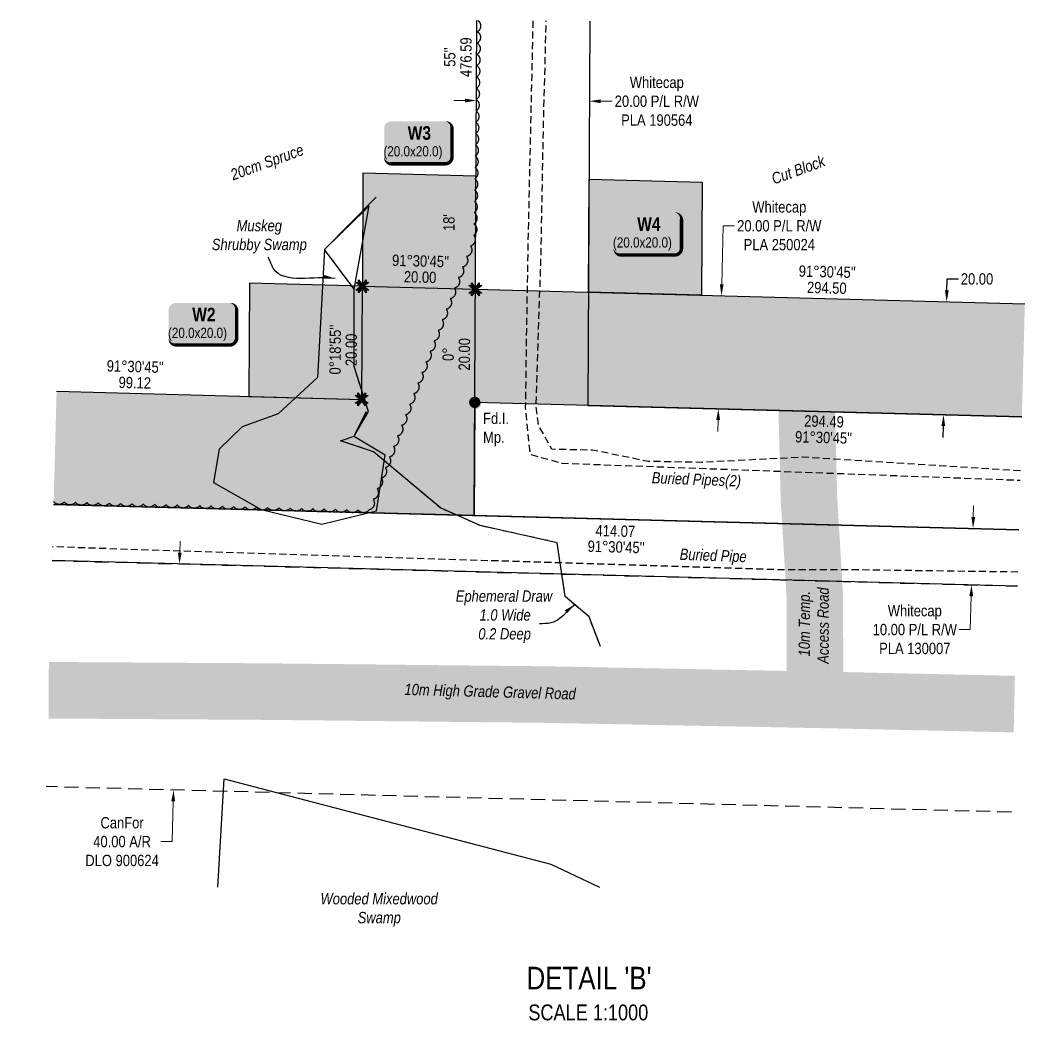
# Model space of a CAD drawing. Extents: x 474266 to 483948, y 6041075 to 6045149.
# Drawn here: x 475309 to 476213, y 6042390 to 6043274 of the extents above; entities that cross this region are included whole.
import ezdxf
from ezdxf.enums import TextEntityAlignment as Align

# ---------------------------------------------------------------- set-up
doc = ezdxf.new("R2010")
doc.units = 0
doc.header["$LTSCALE"] = 5
doc.header["$PDSIZE"] = 0.5
for name, pattern in [('0', [1, 1, 0]), ('foc-ACCESSROAD', [3.75, 2.5, -1.25]), ('foc-TOPO', [1, 0.2, -0.8]), ('foc-TOPO-ephemeral', [6.25, 3.125, -0.625, 0.625, -0.625, 0.625, -0.625]), ('UG_PIPE', [1.875, 1.25, -0.625])]:
    doc.linetypes.add(name, pattern=pattern)
doc.layers.get('Defpoints').update_dxf_attribs({"color": 9})
for name, color, linetype in [('AS-PIPE-UG', 44, 'UG_PIPE'), ('AS-PIPE-UG-T', 44, 'Continuous'), ('AS-ROADS', 254, 'Continuous'), ('C-RW', 13, 'Continuous'), ('DETAIL-T', 7, 'Continuous'), ('F-AR', 190, 'foc-ACCESSROAD'), ('L-BD', 7, 'Continuous'), ('L-BD1', 253, 'Continuous'), ('L-MON', 1, 'Continuous'), ('P-PROPOSED', 10, 'Continuous'), ('P-PROPOSED-H', 21, 'Continuous'), ('P-TEMP-BLOCKS', 250, 'Continuous'), ('P-TEMP-H', 41, 'Continuous'), ('P-TEMP_WORKSPACE', 46, 'Continuous'), ('P-TXT', 4, 'Continuous'), ('T-BUSH', 110, '0'), ('T-BUSH-T', 110, 'Continuous'), ('T-DRAW', 143, 'foc-TOPO-ephemeral'), ('T-GENERAL', 48, 'foc-TOPO'), ('T-WATER-T', 170, 'Continuous'), ('WETLAND', 143, 'Continuous'), ('WETLAND-T', 146, 'Continuous')]:
    doc.layers.add(name, color=color, linetype=linetype)
for name, color, linetype, lineweight in [('C-RW-T', 13, 'Continuous', 9), ('F-AR-T', 190, 'Continuous', 9), ('T-TEXT', 48, 'Continuous', 18)]:
    doc.layers.add(name, color=color, linetype=linetype, lineweight=lineweight)
doc.styles.add('80', font='ARIALN.TTF', dxfattribs={"height": 10})
doc.styles.add('80CG', font='ARIALN.TTF', dxfattribs={"height": 10})
doc.styles.add('80L', font='ARIALN.TTF', dxfattribs={"height": 10})
doc.styles.add('80LS', font='ARIALNI.TTF', dxfattribs={"height": 10})
doc.styles.add('BOLD', font='ARIALNB.TTF')
doc.styles.add('foc-LtypeFont', font='ARIALN.TTF', dxfattribs={"height": 7.35})
doc.linetypes.add('foc-TOPO-flowdirection-NOLINE', pattern='A,0,[">",foc-LtypeFont,S=0.3,R=0,X=0,Y=-0.945],-20,[">",foc-LtypeFont,S=0.3,R=0,X=0,Y=-0.945],0', length=20)
doc.dimstyles.new('Compass 5 000', dxfattribs={"dimscale": 5, "dimtxt": 9, "dimasz": 2, "dimexe": 0.2, "dimexo": 0.0625, "dimgap": 0.5, "dimtad": 0, "dimtih": 1, "dimtoh": 1, "dimzin": 0, "dimdsep": 46, "dimtxsty": '80CG', "dimcen": 0.1, "dimse1": 1, "dimse2": 1, "dimclrd": 256, "dimclrt": 256, "dimaunit": 1, "dimadec": 4, "dimazin": 0, "dimtfac": 0.06, "dimtofl": 0, "dimtmove": 0, "dimatfit": 1, "dimfxl": 0.2, "dimtolj": 1, "dimtzin": 0, "dimlwd": -1, "dimarcsym": 0})

# ---------------------------------------------------------------- blocks, each defined once
blk = doc.blocks.new('fdia')
at = {"color": 255, "const_width": 1}
blk.add_lwpolyline([(-0.5, 0, 1), (0.5, 0, 1)], format="xyb", close=True, dxfattribs=at)
blk = doc.blocks.new('Fdiaa')
blk.add_blockref('fdia', (0, 0))
blk = doc.blocks.new('fdib')
at = {"color": 1, "const_width": 1.6}
blk.add_lwpolyline([(-0.4, 0, 1), (0.4, 0, 1)], format="xyb", close=True, dxfattribs=at)
at = {"color": 1}
blk.add_circle((0, 0), 0.8, dxfattribs=at)
blk = doc.blocks.new('Fdibb')
blk.add_blockref('fdib', (0, 0))
blk = doc.blocks.new('fdicc')
for name in ['Fdibb', 'Fdiaa']:
    blk.add_blockref(name, (0, 0))
blk = doc.blocks.new('FDI')
blk.add_blockref('fdicc', (0, 0))
blk = doc.blocks.new('*U468')
at = {"true_color": 0xff8aff}
h = blk.add_hatch(color=211, dxfattribs=at)
edge = h.paths.add_edge_path()
edge.add_line((-24, -19.06), (24, -19.06))
edge.add_arc((24, -13.06), 6, 270, 360)
edge.add_line((30, -13.06), (30, 12.5))
edge.add_arc((24, 12.5), 6, 0, 90)
edge.add_line((24, 18.5), (-24, 18.5))
edge.add_arc((-24, 12.5), 6, 90, 180)
edge.add_line((-30, 12.5), (-30, -13.06))
edge.add_arc((-24, -13.06), 6, 180, 270)
at = {"color": 250, "flags": 128}
blk.add_lwpolyline([(-24, -19.06, 3, 3, 0), (24, -19.06, 3, 3, 0.414214), (30, -13.06, 3, 3, 0), (30, 12.5, 3, 0, 0.414214), (24, 18.5, 0, 0, 0), (-24, 18.5, 0, 0, 0.414214), (-30, 12.5, 0, 0, 0), (-30, -13.06, 0, 3, 0.414214)], format="xyseb", close=True, dxfattribs=at)
at = {"flags": 128}
blk.add_lwpolyline([(-19.57, -5.47, 0, 7.5, 0), (0, 0, 0, 0, 0)], format="xyseb", dxfattribs=at)
at = {"color": 250}
for tag, p, height, style in [('TEMP_AREA_W1_001', (-9.21, 2.24), 12, 'BOLD'), ('ENTER_TEXT_001', (-30.66, -12.47), 9, '80')]:
    blk.add_attdef(tag, p, '', height=height, dxfattribs=dict(at, style=style))
blk = doc.blocks.new('*U466')
at = {"true_color": 0xff8aff}
h = blk.add_hatch(color=211, dxfattribs=at)
edge = h.paths.add_edge_path()
edge.add_line((-24, -18.7), (24, -18.7))
edge.add_arc((24, -12.7), 6, 270, 360)
edge.add_line((30, -12.7), (30, 12.5))
edge.add_arc((24, 12.5), 6, 0, 90)
edge.add_line((24, 18.5), (-24, 18.5))
edge.add_arc((-24, 12.5), 6, 90, 180)
edge.add_line((-30, 12.5), (-30, -12.7))
edge.add_arc((-24, -12.7), 6, 180, 270)
at = {"color": 250, "flags": 128}
blk.add_lwpolyline([(-24, -18.7, 3, 3, 0), (24, -18.7, 3, 3, 0.414214), (30, -12.7, 3, 3, 0), (30, 12.5, 3, 0, 0.414214), (24, 18.5, 0, 0, 0), (-24, 18.5, 0, 0, 0.414214), (-30, 12.5, 0, 0, 0), (-30, -12.7, 0, 3, 0.414214)], format="xyseb", close=True, dxfattribs=at)
at = {"flags": 128}
blk.add_lwpolyline([(11.47, 6.55, 0, 7.5, 0), (0, 0, 0, 0, 0)], format="xyseb", dxfattribs=at)
at = {"color": 250}
for tag, p, height, style in [('TEMP_AREA_W1_001', (-9.21, 2.24), 12, 'BOLD'), ('ENTER_TEXT_001', (-30.66, -12.47), 9, '80')]:
    blk.add_attdef(tag, p, '', height=height, dxfattribs=dict(at, style=style))
blk = doc.blocks.new('*U467')
at = {"true_color": 0xff8aff}
h = blk.add_hatch(color=211, dxfattribs=at)
edge = h.paths.add_edge_path()
edge.add_line((-24, -19.06), (24, -19.06))
edge.add_arc((24, -13.06), 6, 270, 360)
edge.add_line((30, -13.06), (30, 12.5))
edge.add_arc((24, 12.5), 6, 0, 90)
edge.add_line((24, 18.5), (-24, 18.5))
edge.add_arc((-24, 12.5), 6, 90, 180)
edge.add_line((-30, 12.5), (-30, -13.06))
edge.add_arc((-24, -13.06), 6, 180, 270)
at = {"color": 250, "flags": 128}
blk.add_lwpolyline([(-24, -19.06, 3, 3, 0), (24, -19.06, 3, 3, 0.414214), (30, -13.06, 3, 3, 0), (30, 12.5, 3, 0, 0.414214), (24, 18.5, 0, 0, 0), (-24, 18.5, 0, 0, 0.414214), (-30, 12.5, 0, 0, 0), (-30, -13.06, 0, 3, 0.414214)], format="xyseb", close=True, dxfattribs=at)
at = {"flags": 128}
blk.add_lwpolyline([(-15.42, 7.31, 0, 7.5, 0), (0, 0, 0, 0, 0)], format="xyseb", dxfattribs=at)
at = {"color": 250}
for tag, p, height, style in [('TEMP_AREA_W1_001', (-9.21, 2.24), 12, 'BOLD'), ('ENTER_TEXT_001', (-30.66, -12.47), 9, '80')]:
    blk.add_attdef(tag, p, '', height=height, dxfattribs=dict(at, style=style))
blk = doc.blocks.new('*D469')
at = {"layer": 'C-RW-T', "transparency": 16777216}
for p, q in [((476151.91, 6042834.7), (476152.18, 6042844.7)), ((476150.06, 6042764.76), (476149.28, 6042735.19)), ((476149.28, 6042735.19), (476139.28, 6042735.19))]:
    blk.add_line(p, q, dxfattribs=at)
for points in [[(476150.25, 6042834.75), (476153.58, 6042834.66), (476151.65, 6042824.71)], [(476148.4, 6042764.8), (476151.73, 6042764.71), (476150.33, 6042774.75)]]:
    blk.add_solid(points, dxfattribs=at)
at = {"layer": 'Defpoints', "color": 0, "transparency": 16777216}
for p in [(475888.48, 6042831.67), (475887.16, 6042781.71), (476150.33, 6042774.75)]:
    blk.add_point(p, dxfattribs=at)
at = {"layer": 'C-RW-T', "transparency": 16777216, "insert": (476100.19, 6042735.19), "char_height": 10, "attachment_point": 5, "style": '80CG'}
blk.add_mtext('\\A1;Whitecap\\P10.00 P/L R/W\\PPLA 130007', dxfattribs=at)
blk = doc.blocks.new('*D470')
at = {"layer": 'C-RW-T', "transparency": 16777216}
for p, q in [((475702.62, 6043202.89), (475692.62, 6043202.94)), ((475822.56, 6043202.23), (475832.56, 6043202.17))]:
    blk.add_line(p, q, dxfattribs=at)
for points in [[(475702.63, 6043204.55), (475702.61, 6043201.22), (475712.62, 6043202.83)], [(475822.57, 6043203.89), (475822.55, 6043200.56), (475812.56, 6043202.28)]]:
    blk.add_solid(points, dxfattribs=at)
at = {"layer": 'Defpoints', "color": 0, "transparency": 16777216}
for p in [(475712.62, 6043202.83), (475712.56, 6043192.05), (475812.5, 6043191.5)]:
    blk.add_point(p, dxfattribs=at)
at = {"layer": 'C-RW-T', "transparency": 16777216, "insert": (475872.1, 6043202.17), "char_height": 10, "attachment_point": 5, "style": '80CG'}
blk.add_mtext('\\A1;Whitecap\\P20.00 P/L R/W\\PPLA 190564', dxfattribs=at)
blk = doc.blocks.new('*D471')
at = {"layer": 'Defpoints', "color": 0, "transparency": 16777216}
for p in [(476114.39, 6042775.7), (475444.79, 6042593.45), (476109.11, 6042575.88)]:
    blk.add_point(p, dxfattribs=at)
at = {"layer": 'F-AR-T', "transparency": 16777216}
for p, q in [((475450.34, 6042803.27), (475450.6, 6042813.27)), ((475444.52, 6042583.45), (475443.58, 6042547.8)), ((475443.58, 6042547.8), (475433.58, 6042547.8))]:
    blk.add_line(p, q, dxfattribs=at)
for points in [[(475448.67, 6042803.31), (475452, 6042803.23), (475450.07, 6042793.27)], [(475442.86, 6042583.5), (475446.19, 6042583.41), (475444.79, 6042593.45)]]:
    blk.add_solid(points, dxfattribs=at)
at = {"layer": 'F-AR-T', "transparency": 16777216, "insert": (475399.31, 6042547.8), "char_height": 10, "attachment_point": 5, "style": '80CG'}
blk.add_mtext('\\A1;CanFor\\P40.00 A/R\\PDLO 900624', dxfattribs=at)
blk = doc.blocks.new('TEMP')
h = blk.add_hatch(color=255)
h.dxf.hatch_style = 1
h.paths.add_polyline_path([(0, 0.25), (-0.67, 1.15), (-0.67, 0.67), (-1.15, 0.67), (-0.25, 0), (-1.15, -0.67), (-0.67, -0.67), (-0.67, -1.15), (0, -0.25), (0.67, -1.15), (0.67, -0.67), (1.15, -0.67), (0.25, 0), (1.15, 0.67), (0.67, 0.67), (0.67, 1.15)])
h.paths.add_polyline_path([(0.57, 0.85), (0.57, 0.57), (0.85, 0.57), (0.08, 0), (0.85, -0.57), (0.57, -0.57), (0.57, -0.85), (0, -0.08), (-0.57, -0.85), (-0.57, -0.57), (-0.85, -0.57), (-0.08, 0), (-0.85, 0.57), (-0.57, 0.57), (-0.57, 0.85), (0, 0.08)], flags=16)
h = blk.add_hatch(color=1)
h.dxf.hatch_style = 1
h.paths.add_polyline_path([(0, 0.08), (-0.57, 0.85), (-0.57, 0.57), (-0.85, 0.57), (-0.08, 0), (-0.85, -0.57), (-0.57, -0.57), (-0.57, -0.85), (0, -0.08), (0.57, -0.85), (0.57, -0.57), (0.85, -0.57), (0.08, 0), (0.85, 0.57), (0.57, 0.57), (0.57, 0.85)])
at = {"color": 1}
for p, q in [((-0.08, 0), (0.08, 0)), ((0, 0.08), (0, -0.08))]:
    blk.add_line(p, q, dxfattribs=at)
at = {"color": 255, "flags": 128}
blk.add_lwpolyline([(-0.25, 0), (-1.15, 0.67), (-0.67, 0.67), (-0.67, 1.15), (0, 0.25), (0.67, 1.15), (0.67, 0.67), (1.15, 0.67), (0.25, 0), (1.15, -0.67), (0.67, -0.67), (0.67, -1.15), (0, -0.25), (-0.67, -1.15), (-0.67, -0.67), (-1.15, -0.67)], close=True, dxfattribs=at)
at = {"color": 1, "flags": 128}
blk.add_lwpolyline([(-0.08, 0), (-0.85, 0.57), (-0.57, 0.57), (-0.57, 0.85), (0, 0.08), (0.57, 0.85), (0.57, 0.57), (0.85, 0.57), (0.08, 0), (0.85, -0.57), (0.57, -0.57), (0.57, -0.85), (0, -0.08), (-0.57, -0.85), (-0.57, -0.57), (-0.85, -0.57)], close=True, dxfattribs=at)
blk = doc.blocks.new('*D565')
at = {"layer": 'Defpoints', "color": 0, "transparency": 16777216}
for p in [(476128.28, 6043025.04), (476153.18, 6043024.38), (476150.54, 6042924.51)]:
    blk.add_point(p, dxfattribs=at)
at = {"layer": 'P-TXT', "transparency": 16777216}
for p, q in [((476128.54, 6043035.04), (476128.81, 6043045.12)), ((476128.81, 6043045.12), (476138.81, 6043045.12)), ((476125.38, 6042915.17), (476125.11, 6042905.17))]:
    blk.add_line(p, q, dxfattribs=at)
for points in [[(476126.88, 6043035.08), (476130.21, 6043034.99), (476128.28, 6043025.04)], [(476123.71, 6042915.21), (476127.04, 6042915.12), (476125.64, 6042925.16)]]:
    blk.add_solid(points, dxfattribs=at)
at = {"layer": 'P-TXT', "transparency": 16777216, "insert": (476155.2, 6043045.12), "char_height": 10, "attachment_point": 5, "style": '80CG'}
blk.add_mtext('\\A1;20.00', dxfattribs=at)
blk = doc.blocks.new('*D620')
at = {"layer": 'C-RW-T', "transparency": 16777216}
for p, q in [((475929.48, 6043040.29), (475930.85, 6043092.08)), ((475930.85, 6043092.08), (475940.85, 6043092.08)), ((475926.31, 6042920.39), (475926.05, 6042910.39))]:
    blk.add_line(p, q, dxfattribs=at)
for points in [[(475927.82, 6043040.34), (475931.15, 6043040.25), (475929.22, 6043030.3)], [(475924.65, 6042920.43), (475927.98, 6042920.34), (475926.58, 6042930.38)]]:
    blk.add_solid(points, dxfattribs=at)
at = {"layer": 'Defpoints', "color": 0, "transparency": 16777216}
for p in [(475929.22, 6043030.3), (476085.2, 6043026.18), (476082.57, 6042926.26)]:
    blk.add_point(p, dxfattribs=at)
at = {"layer": 'C-RW-T', "transparency": 16777216, "insert": (475980.39, 6043092.08), "char_height": 10, "attachment_point": 5, "style": '80CG'}
blk.add_mtext('\\A1;Whitecap\\P20.00 P/L R/W\\PPLA 250024', dxfattribs=at)

msp = doc.modelspace()

# ---------------------------------------------------------------- hatches: boundary and pattern name
at = {"layer": 'P-PROPOSED-H'}
h = msp.add_hatch(color=256, dxfattribs=at)
h.dxf.hatch_style = 1
h.paths.add_polyline_path([(476197.486, 6043023.212), (476194.847, 6042923.299), (475711.149, 6042936.074), (475710.598, 6042836.106), (475338.788, 6042845.926), (475341.426, 6042945.839), (475611.214, 6042938.713), (475611.765, 6043038.681)])
at = {"layer": 'P-TEMP-H'}
h = msp.add_hatch(color=256, dxfattribs=at)
h.dxf.hatch_style = 1
h.paths.add_polyline_path([(475712.228, 6043135.988), (475612.315, 6043138.627), (475611.765, 6043038.681), (475711.677, 6043036.042)])
h = msp.add_hatch(color=256, dxfattribs=at)
h.dxf.hatch_style = 1
h.paths.add_polyline_path([(475811.634, 6043033.402), (475812.193, 6043133.37), (475912.127, 6043130.731), (475911.568, 6043030.763)])
h = msp.add_hatch(color=256, dxfattribs=at)
h.dxf.hatch_style = 1
h.paths.add_polyline_path([(475511.302, 6042941.352), (475611.214, 6042938.713), (475611.765, 6043038.659), (475511.852, 6043041.298)])

# ---------------------------------------------------------------- linework, layer by layer
at = {"layer": 'AS-PIPE-UG', "flags": 128}
for points in [[(475762.524, 6043273.335), (475761.454, 6043224.944), (475758.284, 6043085.094), (475756.784, 6042999.769), (475755.824, 6042931.389), (475759.919, 6042890.119), (475788.294, 6042882.324), (476193.364, 6042867.29)], [(476193.583, 6042875.602), (476000.934, 6042887.569), (475911.954, 6042883.009), (475864.409, 6042883.869), (475815.369, 6042893.854), (475779.374, 6042894.594), (475767.564, 6042915.624), (475765.389, 6042933.389), (475769.799, 6043067.954), (475771.789, 6043176.444), (475774.325, 6043273.27)], [(476191.226, 6042786.064), (476041.524, 6042788.094), (475986.034, 6042787.959), (475416.804, 6042805.684), (475337.797, 6042808.411)]]:
    msp.add_lwpolyline(points, dxfattribs=at)
at = {"layer": 'AS-ROADS', "const_width": 49.974, "flags": 128}
for points in [[(476004.554, 6042933.909), (476006.574, 6042851.504), (476011.839, 6042764.874), (476011.904, 6042674.619)], [(476188.154, 6042669.364), (476026.574, 6042672.954), (475774.989, 6042677.784), (475523.699, 6042680.464), (475334.444, 6042681.623)]]:
    msp.add_lwpolyline(points, dxfattribs=at)
at = {"layer": 'C-RW'}
for points in [[(476192.21, 6042823.427), (475710.598, 6042836.106), (475713.007, 6043273.608)], [(475812.953, 6043273.057), (475811.083, 6042933.443), (476194.84, 6042923.34)], [(475338.788, 6042845.926), (476192.21, 6042823.427)], [(476190.9, 6042773.678), (475337.476, 6042796.252)]]:
    msp.add_lwpolyline(points, dxfattribs=at)
at = {"layer": 'F-AR', "flags": 128}
for points in [[(475337.476, 6042796.252), (476190.9, 6042773.678)], [(476185.639, 6042573.853), (475332.19, 6042596.427)]]:
    msp.add_lwpolyline(points, dxfattribs=at)
at = {"layer": 'P-PROPOSED', "flags": 128}
for points in [[(475341.426, 6042945.839), (475611.214, 6042938.713), (475611.765, 6043038.681), (476197.486, 6043023.212)], [(476194.847, 6042923.299), (475711.149, 6042936.074), (475710.598, 6042836.106), (475338.788, 6042845.926)]]:
    msp.add_lwpolyline(points, dxfattribs=at)
at = {"layer": 'P-TEMP_WORKSPACE'}
for points in [[(475712.228, 6043135.988), (475612.315, 6043138.627), (475611.765, 6043038.681), (475711.677, 6043036.042)], [(475811.634, 6043033.402), (475812.193, 6043133.37), (475912.127, 6043130.731), (475911.568, 6043030.763)], [(475511.302, 6042941.352), (475611.214, 6042938.713), (475611.765, 6043038.659), (475511.852, 6043041.298)]]:
    msp.add_lwpolyline(points, close=True, dxfattribs=at)
at = {"layer": 'T-BUSH', "flags": 128}
msp.add_lwpolyline([(475713.826, 6043273.644, -0.5205671), (475713.636, 6043263.651, -0.5205671), (475713.446, 6043253.658, -0.5205671), (475713.256, 6043243.665, -0.5205671), (475713.065, 6043233.672, -0.5205671), (475712.875, 6043223.679, -0.5205671), (475712.685, 6043213.686, -0.5205671), (475712.495, 6043203.693, -0.5205671), (475712.305, 6043193.7, -0.5205671), (475712.115, 6043183.707, -0.5205671), (475711.925, 6043173.714, -0.5205671), (475711.734, 6043163.721, -0.5205671), (475711.544, 6043153.728, -0.5205671), (475711.354, 6043143.736, -0.5205671), (475711.164, 6043133.743, -0.5205671), (475710.974, 6043123.75, -0.5205671), (475710.784, 6043113.757, -0.5205671), (475710.593, 6043103.764, -0.5205671), (475710.403, 6043093.771, -0.5205671), (475710.213, 6043083.778, -0.5205671), (475707.47, 6043074.284, -0.5205671), (475703.881, 6043064.956, -0.5205671), (475700.291, 6043055.629, -0.5205671), (475696.701, 6043046.301, -0.5205671), (475693.111, 6043036.973, -0.5205671), (475689.522, 6043027.645, -0.5205671), (475685.932, 6043018.317, -0.5205671), (475682.342, 6043008.989, -0.5205671), (475678.753, 6042999.661, -0.5205671), (475675.163, 6042990.334, -0.5205671), (475671.573, 6042981.006, -0.5205671), (475667.983, 6042971.678, -0.5205671), (475664.394, 6042962.35, -0.5205671), (475660.804, 6042953.022, -0.5205671), (475657.214, 6042943.694, -0.5205671), (475653.625, 6042934.366, -0.5205671), (475650.035, 6042925.039, -0.5205671), (475646.445, 6042915.711, -0.5205671), (475642.855, 6042906.383, -0.5205671), (475639.266, 6042897.055, -0.5205671), (475635.676, 6042887.727, -0.5205671), (475632.086, 6042878.399, -0.5205671), (475628.497, 6042869.071, -0.5205671), (475624.907, 6042859.744, -0.5205671), (475621.317, 6042850.416, -0.5205671), (475617.727, 6042841.088, -0.5205671), (475607.952, 6042841.04, -0.5205671), (475597.961, 6042841.314, -0.5205671), (475587.97, 6042841.589, -0.5205671), (475577.979, 6042841.863, -0.5205671), (475567.988, 6042842.138, -0.5205671), (475557.997, 6042842.412, -0.5205671), (475548.006, 6042842.687, -0.5205671), (475538.015, 6042842.961, -0.5205671), (475528.024, 6042843.236, -0.5205671), (475518.033, 6042843.51, -0.5205671), (475508.042, 6042843.785, -0.5205671), (475498.051, 6042844.059, -0.5205671), (475488.06, 6042844.334, -0.5205671), (475478.069, 6042844.608, -0.5205671), (475468.078, 6042844.883, -0.5205671), (475458.087, 6042845.157, -0.5205671), (475448.096, 6042845.432, -0.5205671), (475438.105, 6042845.706, -0.5205671), (475428.114, 6042845.981, -0.5205671), (475418.123, 6042846.255, -0.5205671), (475408.132, 6042846.53, -0.5205671), (475398.141, 6042846.804, -0.5205671), (475388.15, 6042847.079, -0.5205671), (475378.159, 6042847.354, -0.5205671), (475368.168, 6042847.628, -0.5205671), (475358.177, 6042847.903, -0.5205671), (475348.186, 6042848.177, -0.5205671), (475338.859, 6042848.433, -0.5205671)], format="xyb", dxfattribs=at)
at = {"layer": 'T-DRAW', "linetype": 'foc-TOPO-flowdirection-NOLINE', "flags": 128}
msp.add_lwpolyline([(475822.249, 6042720.164), (475812.249, 6042746.379), (475791.074, 6042764.429), (475784.069, 6042812.019), (475715.894, 6042827.129), (475680.814, 6042842.779), (475621.589, 6042892.444), (475592.294, 6042902.204), (475604.554, 6042906.159), (475615.124, 6042927.744), (475604.724, 6042906.649), (475617.194, 6042927.999), (475604.479, 6042967.719), (475604.539, 6043036.164), (475578.219, 6043071.164), (475623.994, 6043117.56)], dxfattribs=at)
at = {"layer": 'T-DRAW', "flags": 128}
msp.add_lwpolyline([(475822.249, 6042720.164), (475812.249, 6042746.379), (475791.074, 6042764.429), (475784.069, 6042812.019), (475715.894, 6042827.129), (475680.814, 6042842.779), (475621.589, 6042892.444), (475592.294, 6042902.204), (475604.554, 6042906.159), (475615.124, 6042927.744), (475604.724, 6042906.649), (475617.194, 6042927.999), (475604.479, 6042967.719), (475604.539, 6043036.164), (475578.219, 6043071.164), (475617.784, 6043109.709)], dxfattribs=at)
at = {"layer": 'WETLAND'}
for points in [[(475604.554, 6042906.159), (475615.124, 6042927.744), (475604.724, 6042906.649), (475617.194, 6042927.999), (475604.479, 6042967.719), (475604.539, 6043036.164), (475617.784, 6043109.709), (475578.219, 6043071.164), (475572.104, 6042957.939), (475537.449, 6042926.054), (475505.499, 6042914.569), (475485.014, 6042894.639), (475480.014, 6042865.139), (475522.354, 6042841.474), (475575.914, 6042828.514), (475624.134, 6042840.194), (475631.844, 6042889.474), (475604.019, 6042906.109)], [(475484.068, 6042507.476), (475489.668, 6042603.297), (475778.293, 6042528.014), (475821.459, 6042507.476)]]:
    msp.add_lwpolyline(points, dxfattribs=at)

# ---------------------------------------------------------------- block references
at = {"layer": 'L-MON'}
for name, p, xscale, yscale, zscale in [('TEMP', (475611.765, 6043038.681), 4.997373850000048, 4.997373850000048, 4.997373850000048), ('TEMP', (475711.699, 6043036.042), 4.997373850000048, 4.997373850000048, 4.997373850000048), ('TEMP', (475611.214, 6042938.713), 4.997373850000048, 4.997373850000048, 4.997373850000048), ('FDI', (475711.149, 6042936.074), 4.997373850000066, 4.997373850000066, 4.997373850000066)]:
    msp.add_blockref(name, p, dxfattribs=dict(at, xscale=xscale, yscale=yscale, zscale=zscale))
at = {"layer": 'P-TEMP-BLOCKS', "xscale": 0.99947477, "yscale": 0.99947477, "zscale": 0.99947477}
for name, p, values in [('*U467', (475661.045, 6043165.964), {'TEMP_AREA_W1_001': 'W3', 'ENTER_TEXT_001': '(20.0x20.0)'}), ('*U468', (475863.951, 6043085.39), {'TEMP_AREA_W1_001': 'W4', 'ENTER_TEXT_001': '(20.0x20.0)'}), ('*U466', (475470.567, 6043005.481), {'TEMP_AREA_W1_001': 'W2', 'ENTER_TEXT_001': '(20.0x20.0)'})]:
    msp.add_blockref(name, p, dxfattribs=at).add_auto_attribs(values)

# ---------------------------------------------------------------- texts
at = {"layer": 'AS-PIPE-UG-T', "char_height": 9.99475, "attachment_point": 1, "rotation": 357.874534, "style": '80L'}
for s, width, insert in [('\\pi0.29882;{\\fArial Narrow|b0|i1|c0|p34;Buried Pipes(2)}', 78.34669, (475867.553, 6042874.565)), ('\\pi0.29882;{\\fArial Narrow|b0|i1|c0|p34;Buried Pipe}', 59.00487, (475892.262, 6042806.96))]:
    msp.add_mtext_dynamic_manual_height_columns(s, width=width, gutter_width=49.974, heights=[0], dxfattribs=dict(at, insert=insert))
at = {"layer": 'DETAIL-T', "color": 3, "insert": (475644.328, 6042437.201), "char_height": 19.9895, "width": 332.88385, "attachment_point": 1, "style": '80CG'}
msp.add_mtext("\\pi112.57528;DETAIL 'B'\\P\\pi114.17949;{\\H0.7x;SCALE 1:1000}", dxfattribs=at)
at = {"layer": 'L-BD', "style": '80L'}
for s, rotation, p in [('476.59', 89.6845, (475703.333, 6043241.16)), ("55''", 89.6845, (475689.091, 6043241.239)), ("18'", 89.6845, (475688.264, 6043094.958)), ('20.00', 89.6845, (475701.887, 6042978.551)), ('0°', 89.6845, (475687.645, 6042978.63)), ('294.49', 358.492, (476019.924, 6042919.301)), ("91°30'45''", 358.492, (476019.55, 6042905.064)), ('414.07', 358.4848, (475835.421, 6042822.411)), ("91°30'45''", 358.4848, (475836.123, 6042808.326))]:
    msp.add_text(s, height=9.9947, rotation=rotation, dxfattribs=at).set_placement(p, align=Align.MIDDLE)
at = {"layer": 'L-BD1', "style": '80L'}
for s, rotation, p in [("91°30'45''", 358.4871, (475663.215, 6043061.068)), ('20.00', 358.4871, (475662.839, 6043046.83)), ("91°30'45''", 358.4871, (476022.786, 6043051.571)), ('294.50', 358.4871, (476022.41, 6043037.334)), ("0°18'55''", 89.6845, (475587.719, 6042982.708)), ("91°30'45''", 358.4871, (475410.942, 6042967.748)), ('99.12', 358.4871, (475410.566, 6042953.511))]:
    msp.add_text(s, height=9.9947, rotation=rotation, dxfattribs=at).set_placement(p, align=Align.MIDDLE)
at = {"layer": 'L-BD1', "insert": (475596.898, 6042982.535), "char_height": 9.9947, "width": 28.91103, "attachment_point": 2, "rotation": 89.6845, "style": '80L', "bg_fill": 1, "box_fill_scale": 1.15, "bg_fill_color": 41, "bg_fill_transparency": 0}
msp.add_mtext('20.00', dxfattribs=at)
at = {"layer": 'L-MON', "insert": (475718.493, 6042926.959), "char_height": 9.9947, "attachment_point": 1, "style": '80L'}
msp.add_mtext_dynamic_manual_height_columns('Fd.I.\\PMp.', width=22.03249, gutter_width=49.974, heights=[0], dxfattribs=at)
at = {"layer": 'T-BUSH-T', "insert": (475494.089, 6043141.59), "char_height": 9.9947, "attachment_point": 1, "rotation": 20, "style": '80L'}
msp.add_mtext_dynamic_manual_height_columns('{\\fArial Narrow|b0|i1|c0|p34;20cm Spruce}', width=67.23876, gutter_width=49.947, heights=[0], dxfattribs=at)
at = {"layer": 'T-GENERAL', "char_height": 9.99475, "attachment_point": 1, "style": '80L'}
for s, width, insert, rotation in [('\\pi8.68608;{\\fArial Narrow|b0|i1|c0|p34;10m Temp. \\P\\pi2.21267;Access Road}', 72.44553, (475997.498, 6042702.813), 90.041263), ('\\pi0.89878;{\\fArial Narrow|b0|i1|c0|p34;10m High Grade Gravel Road}', 152.12783, (475648.265, 6042687.513), 358.460694)]:
    msp.add_mtext_dynamic_manual_height_columns(s, width=width, gutter_width=249.735, heights=[0], dxfattribs=dict(at, insert=insert, rotation=rotation))
at = {"layer": 'T-TEXT', "insert": (475995.358, 6043146.337), "char_height": 9.9947, "width": 49.70553, "attachment_point": 2, "rotation": 20, "style": '80LS'}
msp.add_mtext('Cut Block', dxfattribs=at)
at = {"layer": 'T-TEXT', "insert": (475520.651, 6043097.295), "char_height": 9.99475, "width": 83.85539, "attachment_point": 2, "style": '80LS'}
msp.add_mtext('Muskeg\\P{\\C146;Shrubby Swamp}', dxfattribs=at)
at = {"layer": 'T-WATER-T', "insert": (475694.019, 6042769.833), "char_height": 9.99475, "attachment_point": 1, "style": '80L'}
msp.add_mtext_dynamic_manual_height_columns('\\pi0.32609;{\\fArial Narrow|b0|i1|c0|p34;Ephemeral Draw\\P\\pi21.38937;1.0 Wide\\P\\pi20.28491;0.2 Deep}', width=85.98251, gutter_width=249.735, heights=[0], dxfattribs=at)
at = {"layer": 'WETLAND-T', "insert": (475573.988, 6042502.371), "char_height": 9.99475, "attachment_point": 1, "style": '80L'}
msp.add_mtext_dynamic_manual_height_columns('\\pi0.76583;{\\fArial Narrow|b0|i1|c0|p34;Wooded Mixedwood \\P\\pi33.64078,t233.53573;Swamp}', width=104.39712, gutter_width=249.735, heights=[0], dxfattribs=at)

# ---------------------------------------------------------------- dimensions: what is measured, and where the dimension line sits
at = {"layer": 'C-RW-T', "color": 3}
for base, p1, p2, angle, text, picture, middle in [((475712.618, 6043202.831), (475812.504, 6043191.502), (475712.558, 6043192.052), 179.684503, 'Whitecap\\P20.00 P/L R/W\\PPLA 190564', '*D470', (475872.103, 6043202.171)), ((476150.326, 6042774.752), (475888.485, 6042831.669), (475887.164, 6042781.713), 268.484821, 'Whitecap\\P10.00 P/L R/W\\PPLA 130007', '*D469', (476100.193, 6042735.186))]:
    dim = msp.add_linear_dim(base=base, p1=p1, p2=p2, angle=angle, text=text, dimstyle='Compass 5 000', dxfattribs=at)
    dim.commit()
    dim.dimension.update_dxf_attribs({"geometry": picture, "text_midpoint": middle, "dimtype": 161})
at = {"layer": 'C-RW-T', "color": 2}
dim = msp.add_linear_dim(base=(475929.217, 6043030.297), p1=(476082.566, 6042926.264), p2=(476085.205, 6043026.177), angle=88.487112, text='Whitecap\\P20.00 P/L R/W\\PPLA 250024', dimstyle='Compass 5 000', dxfattribs=at)
dim.commit()
dim.dimension.update_dxf_attribs({"geometry": '*D620', "text_midpoint": (475980.389, 6043092.079), "dimtype": 161})
at = {"layer": 'F-AR-T', "color": 3}
dim = msp.add_linear_dim(base=(475444.787, 6042593.449), p1=(476114.394, 6042775.702), p2=(476109.108, 6042575.877), angle=268.484821, text='CanFor\\P40.00 A/R\\PDLO 900624', dimstyle='Compass 5 000', dxfattribs=at)
dim.commit()
dim.dimension.update_dxf_attribs({"geometry": '*D471', "text_midpoint": (475399.31, 6042547.796), "dimtype": 161})
at = {"layer": 'P-TXT'}
dim = msp.add_linear_dim(base=(476128.278, 6043025.039), p1=(476150.537, 6042924.507), p2=(476153.175, 6043024.382), angle=88.487112, text='20.00', dimstyle='Compass 5 000', dxfattribs=at)
dim.commit()
dim.dimension.update_dxf_attribs({"geometry": '*D565', "text_midpoint": (476155.2, 6043045.119), "dimtype": 161})

# ---------------------------------------------------------------- leaders
at = {"layer": 'T-WATER-T', "path_type": 1}
msp.add_leader([(475799.648, 6042757.12), (475778.454, 6042741.091), (475768.266, 6042740.336)], dimstyle='Compass 5 000', override={"dimgap": 0.5, "dimtad": 0}, dxfattribs=at)
at = {"layer": 'WETLAND-T', "path_type": 1}
msp.add_leader([(475587.689, 6043045.514), (475533.283, 6043054.204), (475528.579, 6043064.393)], dimstyle='Compass 5 000', override={"dimgap": 0.5, "dimtad": 0}, dxfattribs=at)

doc.saveas('drawing.dxf')
